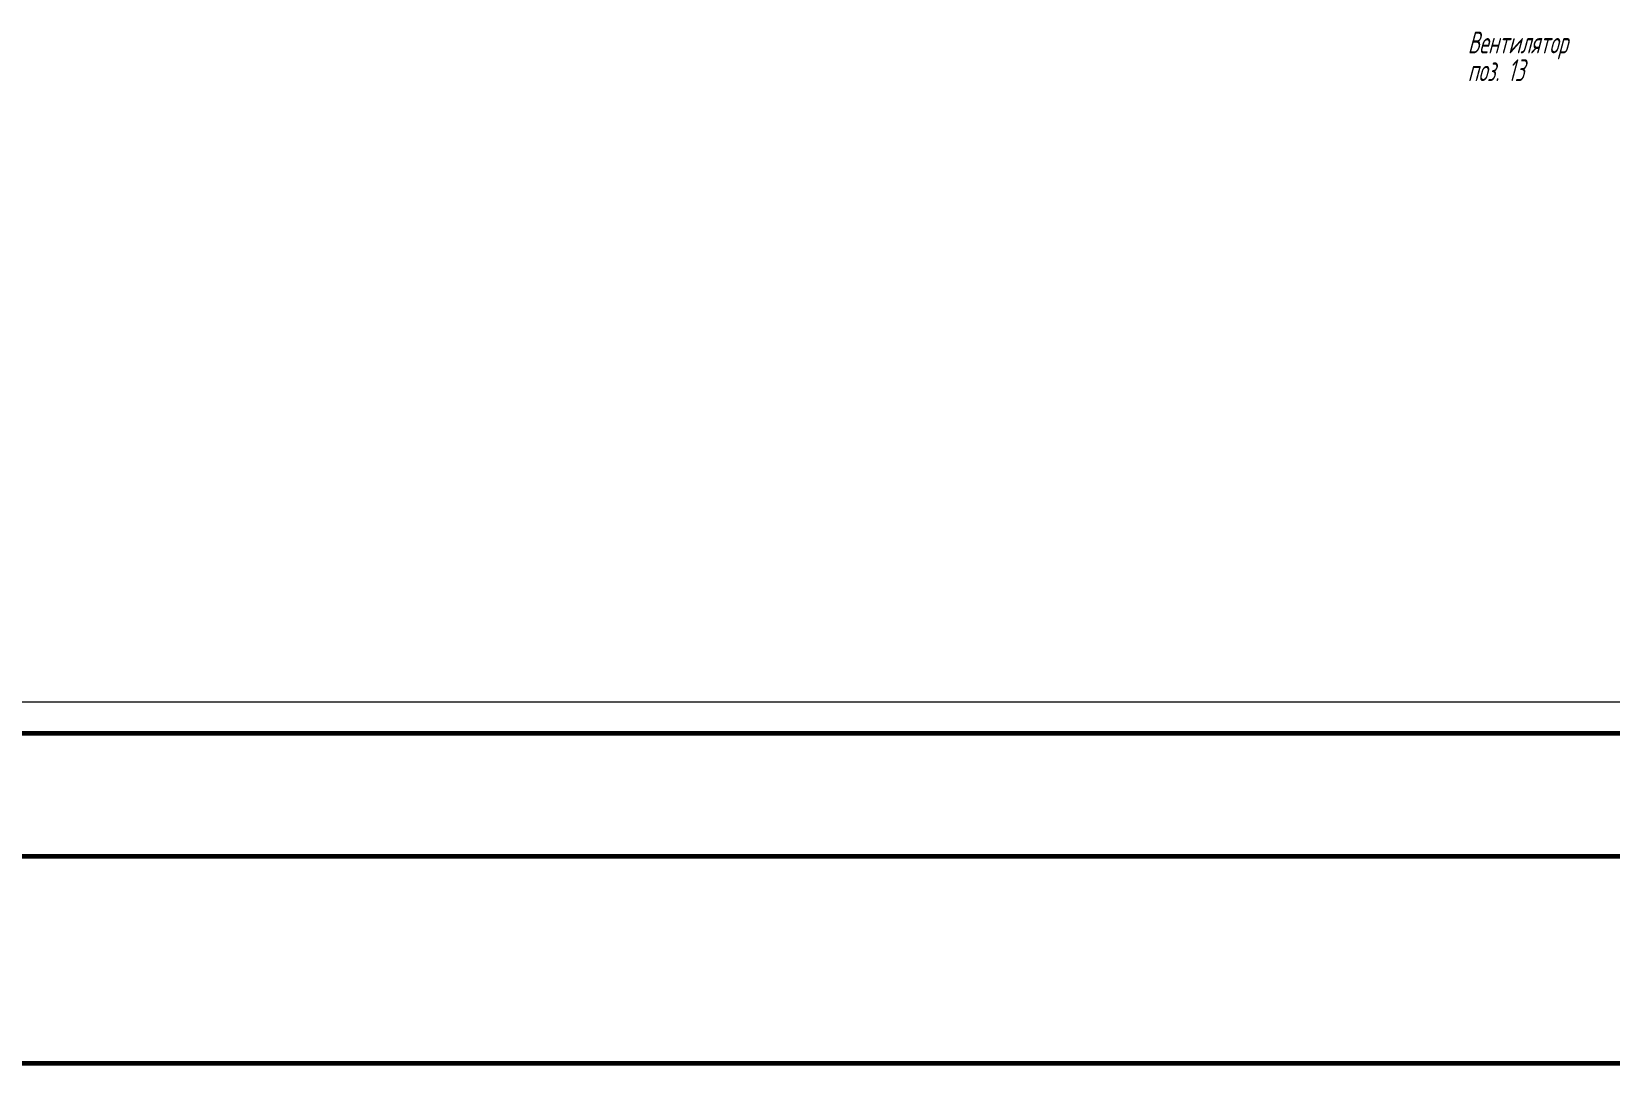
# Model space of a CAD drawing. Header units: millimetres. Extents: x -680 to 9204, y -4430 to 7779.
# Drawn here: x 3891 to 4144.4, y -1.1 to 164.4 of the extents above; entities that cross this region are included whole.
import ezdxf

# ---------------------------------------------------------------- set-up
doc = ezdxf.new("R2010")
doc.units = ezdxf.units.MM
doc.layers.get('Defpoints').update_dxf_attribs({"color": 33})
doc.layers.add('Толст.рамка', color=7, linetype='Continuous', lineweight=60)
doc.layers.add('Тонк.рамка', color=10, linetype='Continuous', lineweight=20)
doc.styles.add('Simplex', font='simplex.shx', dxfattribs={"width": 0.7, "oblique": 15})

msp = doc.modelspace()

# ---------------------------------------------------------------- linework, layer by layer
at = {"color": 5, "lineweight": 60}
for p, q in [((3419.757, 32.142), (4603.156, 32.142)), ((4603.156, -1.118), (3419.757, -1.118))]:
    msp.add_line(p, q, dxfattribs=at)
at = {"layer": 'Толст.рамка'}
msp.add_line((3394.549, 51.855), (4629.655, 51.855), dxfattribs=at)
at = {"layer": 'Тонк.рамка'}
msp.add_line((4634.655, 56.855), (3374.549, 56.855), dxfattribs=at)

# ---------------------------------------------------------------- texts
at = {"layer": 'Defpoints', "style": 'Simplex', "oblique": 15, "width": 0.6}
for s, p in [('Вентилятор', (4121.449, 160.908)), ('поз. 13', (4121.449, 156.454))]:
    msp.add_text(s, height=3.5, dxfattribs=at).set_placement(p)

doc.saveas('drawing.dxf')
